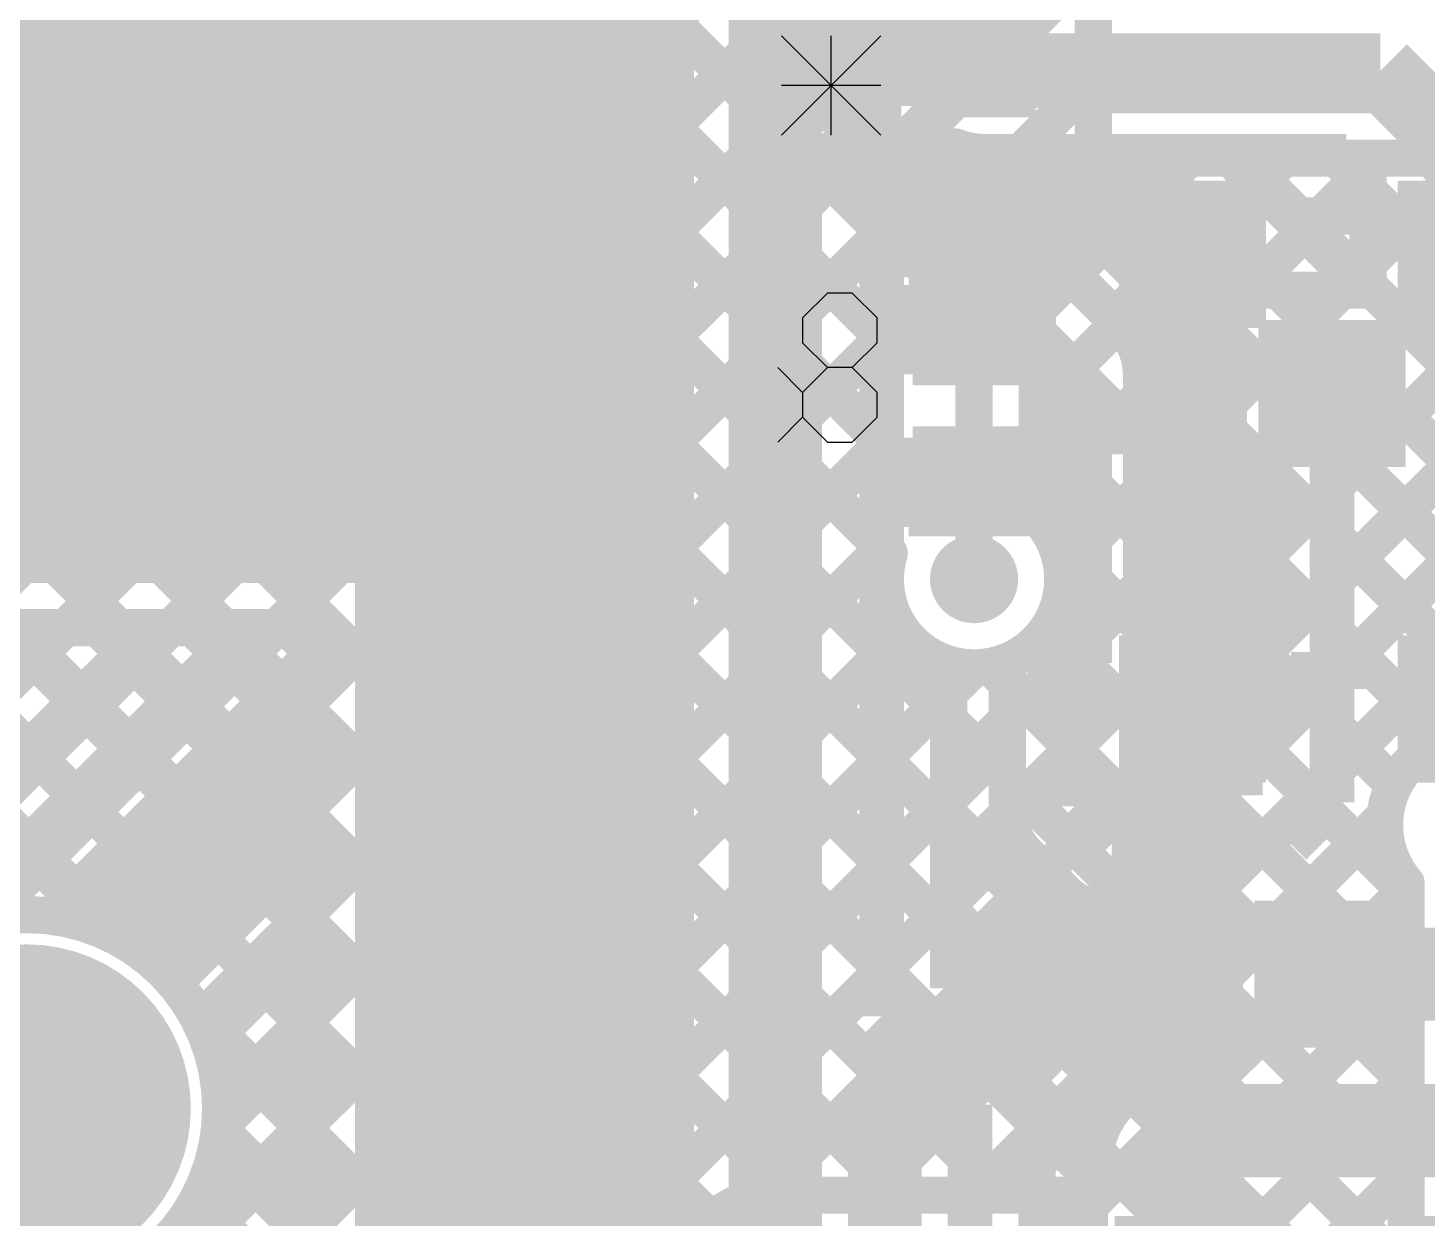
# Model space of a CAD drawing. Header units: millimetres. Extents: x 0.79 to 4.38, y 0.99 to 3.94.
# Drawn here: x 1.4253 to 1.8006, y 3.0305 to 3.35 of the extents above; entities that cross this region are included whole.
import ezdxf

# ---------------------------------------------------------------- set-up
doc = ezdxf.new("R2010")
doc.units = ezdxf.units.MM
doc.header["$MEASUREMENT"] = 0
for name, color, linetype in [('BottomLayer', 5, 'Continuous'), ('BottomOverlay', 54, 'Continuous'), ('BottomPaste', 16, 'Continuous'), ('BottomSolder', 6, 'Continuous'), ('MultiLayer', 9, 'Continuous'), ('PadHoleLayer', 156, 'Continuous'), ('TopLayer', 1, 'Continuous'), ('TopOverlay', 2, 'Continuous'), ('TopSolder', 216, 'Continuous'), ('ViaHoleLayer', 16, 'Continuous')]:
    doc.layers.add(name, color=color, linetype=linetype)

# ---------------------------------------------------------------- blocks, each defined once
blk = doc.blocks.new('T________B_____12_P___55')
at = {"layer": 'BottomLayer', "const_width": 0.04}
for points in [[(1.78, 0, 1), (1.82, 0, 1)], [(1.98, 0, 1), (2.02, 0, 1)]]:
    blk.add_lwpolyline(points, format="xyb", close=True, dxfattribs=at)
at = {"layer": 'BottomSolder', "const_width": 0.044}
for points in [[(1.778, 0, 1), (1.822, 0, 1)], [(1.978, 0, 1), (2.022, 0, 1)]]:
    blk.add_lwpolyline(points, format="xyb", close=True, dxfattribs=at)
at = {"layer": 'MultiLayer', "const_width": 0.04}
for points in [[(1.78, 0, 1), (1.82, 0, 1)], [(1.98, 0, 1), (2.02, 0, 1)]]:
    blk.add_lwpolyline(points, format="xyb", close=True, dxfattribs=at)
at = {"layer": 'PadHoleLayer', "const_width": 0.0275}
for points in [[(1.78625, 0, 1), (1.81375, 0, 1)], [(1.98625, 0, 1), (2.01375, 0, 1)]]:
    blk.add_lwpolyline(points, format="xyb", close=True, dxfattribs=at)
at = {"layer": 'TopLayer', "const_width": 0.04}
for points in [[(1.78, 0, 1), (1.82, 0, 1)], [(1.98, 0, 1), (2.02, 0, 1)]]:
    blk.add_lwpolyline(points, format="xyb", close=True, dxfattribs=at)
at = {"layer": 'TopOverlay', "const_width": 0.01}
blk.add_lwpolyline([(-0.105, -0.162), (2.325, -0.162)], dxfattribs=at)
at = {"layer": 'TopSolder', "const_width": 0.044}
for points in [[(1.778, 0, 1), (1.822, 0, 1)], [(1.978, 0, 1), (2.022, 0, 1)]]:
    blk.add_lwpolyline(points, format="xyb", close=True, dxfattribs=at)
blk = doc.blocks.new('R__0402_B_65')
at = {"layer": 'BottomLayer'}
for points in [[(-0.0275, 0.0125), (-0.0275, -0.0125), (-0.0095, 0.0125), (-0.0095, -0.0125)], [(0.0095, 0.0125), (0.0095, -0.0125), (0.0275, 0.0125), (0.0275, -0.0125)]]:
    blk.add_solid(points, dxfattribs=at)
at = {"layer": 'BottomOverlay', "const_width": 0.005}
for points in [[(-0.0325, 0.0175), (-0.0325, -0.0175)], [(-0.0325, 0.0175), (-0.0085, 0.0175)], [(0.0085, 0.0175), (0.0325, 0.0175)], [(0.0325, 0.0175), (0.0325, -0.0175)], [(-0.0325, -0.0175), (-0.0085, -0.0175)], [(0.0085, -0.0175), (0.0325, -0.0175)]]:
    blk.add_lwpolyline(points, dxfattribs=at)
at = {"layer": 'BottomPaste'}
for points in [[(-0.0275, 0.0125), (-0.0275, -0.0125), (-0.0095, 0.0125), (-0.0095, -0.0125)], [(0.0095, 0.0125), (0.0095, -0.0125), (0.0275, 0.0125), (0.0275, -0.0125)]]:
    blk.add_solid(points, dxfattribs=at)
at = {"layer": 'BottomSolder'}
for points in [[(-0.0315, 0.0165), (-0.0315, -0.0165), (-0.0055, 0.0165), (-0.0055, -0.0165)], [(0.0055, 0.0165), (0.0055, -0.0165), (0.0315, 0.0165), (0.0315, -0.0165)]]:
    blk.add_solid(points, dxfattribs=at)
blk = doc.blocks.new('SOT23_3_B_109')
at = {"layer": 'BottomLayer'}
for points in [[(-0.02166, 0.0580708), (-0.053156, 0.0580708), (-0.02166, 0.0265748), (-0.053156, 0.0265748)], [(0.0531431, 0.0580708), (0.0216471, 0.0580708), (0.0531431, 0.0265748), (0.0216471, 0.0265748)], [(0.0157416, -0.0265749), (-0.0157544, -0.0265749), (0.0157416, -0.0580709), (-0.0157544, -0.0580709)]]:
    blk.add_solid(points, dxfattribs=at)
at = {"layer": 'BottomOverlay'}
for points, const_width in [([(-0.0640851, 0.068, 1), (-0.0739277, 0.068, 1)], 0.0098425), ([(-0.0763883, 0.068, 1), (-0.0714671, 0.068, 1)], 0.0049212), ([(-0.0665457, 0.068, 1), (-0.0616245, 0.068, 1)], 0.0049212)]:
    blk.add_lwpolyline(points, format="xyb", close=True, dxfattribs=dict(at, const_width=const_width))
at = {"layer": 'BottomOverlay', "const_width": 0.01}
for points in [[(-0.0640064, 0.03), (-0.0640064, -0.032)], [(0.0109936, 0.032), (-0.0110064, 0.032)], [(0.0639936, 0.03), (0.0639936, -0.031)], [(0.0639936, -0.031), (0.0289936, -0.031)], [(-0.0290064, -0.032), (-0.0640064, -0.032)]]:
    blk.add_lwpolyline(points, dxfattribs=at)
at = {"layer": 'BottomPaste'}
for points in [[(-0.02166, 0.0580708), (-0.053156, 0.0580708), (-0.02166, 0.0265748), (-0.053156, 0.0265748)], [(0.0531431, 0.0580708), (0.0216471, 0.0580708), (0.0531431, 0.0265748), (0.0216471, 0.0265748)], [(0.0157416, -0.0265749), (-0.0157544, -0.0265749), (0.0157416, -0.0580709), (-0.0157544, -0.0580709)]]:
    blk.add_solid(points, dxfattribs=at)
at = {"layer": 'BottomSolder'}
for points in [[(-0.01766, 0.0620708), (-0.057156, 0.0620708), (-0.01766, 0.0225748), (-0.057156, 0.0225748)], [(0.0571431, 0.0620708), (0.0176471, 0.0620708), (0.0571431, 0.0225748), (0.0176471, 0.0225748)], [(0.0197416, -0.0225749), (-0.0197544, -0.0225749), (0.0197416, -0.0620709), (-0.0197544, -0.0620709)]]:
    blk.add_solid(points, dxfattribs=at)
blk = doc.blocks.new('SOT23_3_B_111')
at = {"layer": 'BottomLayer'}
for points in [[(-0.02166, 0.0580708), (-0.053156, 0.0580708), (-0.02166, 0.0265748), (-0.053156, 0.0265748)], [(0.0531431, 0.0580708), (0.0216471, 0.0580708), (0.0531431, 0.0265748), (0.0216471, 0.0265748)], [(0.0157416, -0.0265749), (-0.0157544, -0.0265749), (0.0157416, -0.0580709), (-0.0157544, -0.0580709)]]:
    blk.add_solid(points, dxfattribs=at)
at = {"layer": 'BottomOverlay'}
for points, const_width in [([(-0.0640851, 0.068, 1), (-0.0739277, 0.068, 1)], 0.0098425), ([(-0.0763883, 0.068, 1), (-0.0714671, 0.068, 1)], 0.0049212), ([(-0.0665457, 0.068, 1), (-0.0616245, 0.068, 1)], 0.0049212)]:
    blk.add_lwpolyline(points, format="xyb", close=True, dxfattribs=dict(at, const_width=const_width))
at = {"layer": 'BottomOverlay', "const_width": 0.01}
for points in [[(-0.0640064, 0.03), (-0.0640064, -0.032)], [(0.0109936, 0.032), (-0.0110064, 0.032)], [(0.0639936, 0.03), (0.0639936, -0.031)], [(0.0639936, -0.031), (0.0289936, -0.031)], [(-0.0290064, -0.032), (-0.0640064, -0.032)]]:
    blk.add_lwpolyline(points, dxfattribs=at)
at = {"layer": 'BottomPaste'}
for points in [[(-0.02166, 0.0580708), (-0.053156, 0.0580708), (-0.02166, 0.0265748), (-0.053156, 0.0265748)], [(0.0531431, 0.0580708), (0.0216471, 0.0580708), (0.0531431, 0.0265748), (0.0216471, 0.0265748)], [(0.0157416, -0.0265749), (-0.0157544, -0.0265749), (0.0157416, -0.0580709), (-0.0157544, -0.0580709)]]:
    blk.add_solid(points, dxfattribs=at)
at = {"layer": 'BottomSolder'}
for points in [[(-0.01766, 0.0620708), (-0.057156, 0.0620708), (-0.01766, 0.0225748), (-0.057156, 0.0225748)], [(0.0571431, 0.0620708), (0.0176471, 0.0620708), (0.0571431, 0.0225748), (0.0176471, 0.0225748)], [(0.0197416, -0.0225749), (-0.0197544, -0.0225749), (0.0197416, -0.0620709), (-0.0197544, -0.0620709)]]:
    blk.add_solid(points, dxfattribs=at)
blk = doc.blocks.new('SOT23_3_B_114')
at = {"layer": 'BottomLayer'}
for points in [[(-0.02166, 0.0580708), (-0.053156, 0.0580708), (-0.02166, 0.0265748), (-0.053156, 0.0265748)], [(0.0531431, 0.0580708), (0.0216471, 0.0580708), (0.0531431, 0.0265748), (0.0216471, 0.0265748)], [(0.0157416, -0.0265749), (-0.0157544, -0.0265749), (0.0157416, -0.0580709), (-0.0157544, -0.0580709)]]:
    blk.add_solid(points, dxfattribs=at)
at = {"layer": 'BottomOverlay'}
for points, const_width in [([(-0.0640851, 0.068, 1), (-0.0739277, 0.068, 1)], 0.0098425), ([(-0.0763883, 0.068, 1), (-0.0714671, 0.068, 1)], 0.0049212), ([(-0.0665457, 0.068, 1), (-0.0616245, 0.068, 1)], 0.0049212)]:
    blk.add_lwpolyline(points, format="xyb", close=True, dxfattribs=dict(at, const_width=const_width))
at = {"layer": 'BottomOverlay', "const_width": 0.01}
for points in [[(-0.0640064, 0.03), (-0.0640064, -0.032)], [(0.0109936, 0.032), (-0.0110064, 0.032)], [(0.0639936, 0.03), (0.0639936, -0.031)], [(0.0639936, -0.031), (0.0289936, -0.031)], [(-0.0290064, -0.032), (-0.0640064, -0.032)]]:
    blk.add_lwpolyline(points, dxfattribs=at)
at = {"layer": 'BottomPaste'}
for points in [[(-0.02166, 0.0580708), (-0.053156, 0.0580708), (-0.02166, 0.0265748), (-0.053156, 0.0265748)], [(0.0531431, 0.0580708), (0.0216471, 0.0580708), (0.0531431, 0.0265748), (0.0216471, 0.0265748)], [(0.0157416, -0.0265749), (-0.0157544, -0.0265749), (0.0157416, -0.0580709), (-0.0157544, -0.0580709)]]:
    blk.add_solid(points, dxfattribs=at)
at = {"layer": 'BottomSolder'}
for points in [[(-0.01766, 0.0620708), (-0.057156, 0.0620708), (-0.01766, 0.0225748), (-0.057156, 0.0225748)], [(0.0571431, 0.0620708), (0.0176471, 0.0620708), (0.0571431, 0.0225748), (0.0176471, 0.0225748)], [(0.0197416, -0.0225749), (-0.0197544, -0.0225749), (0.0197416, -0.0620709), (-0.0197544, -0.0620709)]]:
    blk.add_solid(points, dxfattribs=at)
blk = doc.blocks.new('R__0402_B_174')
at = {"layer": 'BottomLayer'}
for points in [[(-0.0275, 0.0125), (-0.0275, -0.0125), (-0.0095, 0.0125), (-0.0095, -0.0125)], [(0.0095, 0.0125), (0.0095, -0.0125), (0.0275, 0.0125), (0.0275, -0.0125)]]:
    blk.add_solid(points, dxfattribs=at)
at = {"layer": 'BottomOverlay', "const_width": 0.005}
for points in [[(-0.0085, 0.0175), (-0.0325, 0.0175)], [(-0.0325, -0.0175), (-0.0325, 0.0175)], [(0.0325, 0.0175), (0.0085, 0.0175)], [(0.0325, -0.0175), (0.0325, 0.0175)], [(-0.0085, -0.0175), (-0.0325, -0.0175)], [(0.0325, -0.0175), (0.0085, -0.0175)]]:
    blk.add_lwpolyline(points, dxfattribs=at)
at = {"layer": 'BottomPaste'}
for points in [[(-0.0275, 0.0125), (-0.0275, -0.0125), (-0.0095, 0.0125), (-0.0095, -0.0125)], [(0.0095, 0.0125), (0.0095, -0.0125), (0.0275, 0.0125), (0.0275, -0.0125)]]:
    blk.add_solid(points, dxfattribs=at)
at = {"layer": 'BottomSolder'}
for points in [[(-0.0315, 0.0165), (-0.0315, -0.0165), (-0.0055, 0.0165), (-0.0055, -0.0165)], [(0.0055, 0.0165), (0.0055, -0.0165), (0.0315, 0.0165), (0.0315, -0.0165)]]:
    blk.add_solid(points, dxfattribs=at)

msp = doc.modelspace()

# ---------------------------------------------------------------- linework, layer by layer
at = {"layer": 'BottomLayer'}
for points, const_width in [([(1.0339998, 2.9573322), (1.7946677, 3.7180001)], 0.01), ([(1.2034661, 3.7180001), (1.654588, 3.2668782)], 0.01), ([(1.2317504, 3.7180001), (1.6617505, 3.288)], 0.01), ([(1.2600347, 3.7180001), (1.654588, 3.3234468)], 0.01), ([(1.288319, 3.7180001), (1.654588, 3.3517311)], 0.01), ([(1.4162023, 3.3112504), (1.822952, 3.7180001)], 0.01), ([(1.4422808, 3.3090446), (1.8512363, 3.7180001)], 0.01), ([(1.4599886, 3.2984681), (1.8795206, 3.7180001)], 0.01), ([(1.4720171, 3.2822123), (1.9078049, 3.7180001)], 0.01), ([(1.2190021, 3.6741798), (1.654588, 3.2385939)], 0.01), ([(1.2244241, 3.6404735), (1.654588, 3.2103096)], 0.01), ([(1.2215683, 3.615045), (1.688, 3.1486133)], 0.01), ([(1.2143693, 3.5939597), (1.7330143, 3.0753147)], 0.01), ([(1.639, 3.3221771), (1.639, 3.585)], 0.025), ([(1.2040111, 3.5760336), (1.7182467, 3.061798)], 0.01), ([(1.1909545, 3.5608059), (1.4429607, 3.3087997)], 0.01), ([(1.0339998, 3.5480548), (1.6538657, 2.9281889)], 0.01), ([(1.0727838, 3.5375551), (1.6015098, 3.0088291)], 0.01), ([(1.0339998, 3.5197705), (1.4463597, 3.1074106)], 0.01), ([(1.4769883, 3.2588992), (1.654588, 3.4364989)], 0.01), ([(1.0339998, 2.7876264), (1.654588, 3.4082146)], 0.01), ([(1.0339998, 2.7593421), (1.654588, 3.3799303)], 0.01), ([(1.654588, 3.353), (1.654588, 3.36)], 0.01), ([(1.654588, 3.353), (1.654588, 3.36)], 0.01), ([(1.4136992, 3.1107572), (1.654588, 3.351646)], 0.01), ([(1.654588, 3.318), (1.654588, 3.353)], 0.01), ([(1.6820881, 3.3385), (1.6820881, 3.339)], 0.02), ([(1.6820881, 3.3385), (1.7880881, 3.3385)], 0.02), ([(1.7880881, 3.3385), (1.8124961, 3.314092)], 0.02), ([(1.639, 3.3221771), (1.6591771, 3.302)], 0.025), ([(1.4407756, 3.1095493), (1.654588, 3.3233617)], 0.01), ([(1.654588, 3.3234468), (1.6600348, 3.318)], 0.01), ([(1.4589223, 3.0994117), (1.6766845, 3.3171739)], 0.01), ([(1.654588, 3.318), (1.6741037, 3.318)], 0.01), ([(1.6600348, 3.318), (1.6900348, 3.288)], 0.01), ([(1.6757949, 3.288), (1.7042949, 3.3165)], 0.01), ([(1.6820881, 3.3165), (1.7789755, 3.3165)], 0.01), ([(1.6898191, 3.3165), (1.7473464, 3.2589727)], 0.01), ([(1.703588, 3.2875088), (1.7325792, 3.3165)], 0.01), ([(1.7164096, 3.2720461), (1.7608635, 3.3165)], 0.01), ([(1.7181034, 3.3165), (1.7550324, 3.279571)], 0.01), ([(1.7463877, 3.3165), (1.7833167, 3.279571)], 0.01), ([(1.774672, 3.3165), (1.784748, 3.306424)], 0.01), ([(1.7789755, 3.3165), (1.784748, 3.3107275)], 0.01), ([(1.6591771, 3.302), (1.679088, 3.302)], 0.025), ([(1.6820881, 3.302), (1.7248702, 3.302)], 0.025), ([(1.7248702, 3.302), (1.737693, 3.2891772)], 0.025), ([(1.7522188, 3.279571), (1.7840616, 3.3114138)], 0.01), ([(1.784748, 3.279571), (1.784748, 3.3107275)], 0.01), ([(1.737693, 3.202), (1.737693, 3.2891772)], 0.025), ([(1.654588, 3.288), (1.703588, 3.288)], 0.01), ([(1.654588, 3.251), (1.654588, 3.288)], 0.01), ([(1.703588, 3.2833224), (1.703588, 3.288)], 0.01), ([(1.7805031, 3.279571), (1.784748, 3.2838159)], 0.01), ([(1.7087516, 3.2797042), (1.7187042, 3.2697516)], 0.01), ([(1.7473464, 3.279571), (1.784748, 3.279571)], 0.01), ([(1.7473464, 3.2746986), (1.7522188, 3.279571)], 0.01), ([(1.7473464, 3.2240748), (1.7473464, 3.279571)], 0.01), ([(1.4737997, 3.2779607), (1.7112757, 3.0404847)], 0.01), ([(1.724, 3.2513522), (1.7473464, 3.2746986)], 0.01), ([(1.679088, 3.267), (1.696, 3.267)], 0.012), ([(1.696, 3.267), (1.706, 3.257)], 0.012), ([(1.471356, 3.0835611), (1.654588, 3.2667931)], 0.01), ([(1.706, 3.141), (1.706, 3.257)], 0.012), ([(1.724, 3.149), (1.724, 3.257)], 0.01), ([(1.724, 3.2540348), (1.7473464, 3.2306884)], 0.01), ([(1.7750945, 3.1420945), (1.7750945, 3.2518229)], 0.012), ([(1.654588, 3.246), (1.654588, 3.251)], 0.01), ([(1.654588, 3.246), (1.654588, 3.251)], 0.01), ([(1.4755733, 3.2479028), (1.686799, 3.0366771)], 0.01), ([(1.654588, 3.209), (1.654588, 3.246)], 0.01), ([(1.724, 3.2230679), (1.7473464, 3.2464143)], 0.01), ([(1.476992, 3.0609128), (1.654588, 3.2385088)], 0.01), ([(1.679088, 3.2027253), (1.679088, 3.23)], 0.01), ([(1.7473464, 3.2306884), (1.75396, 3.2240748)], 0.01), ([(1.4665106, 3.2286812), (1.6585147, 3.0366771)], 0.01), ([(1.724, 3.2257505), (1.7570945, 3.192656)], 0.01), ([(1.724, 3.1947836), (1.7532912, 3.2240748)], 0.01), ([(1.7473464, 3.2240748), (1.7570945, 3.2240748)], 0.01), ([(1.75396, 3.2240748), (1.7570945, 3.2209403)], 0.01), ([(1.7570945, 3.1495503), (1.7570945, 3.2240748)], 0.01), ([(1.4515931, 3.2153144), (1.6302304, 3.0366771)], 0.01), ([(1.0339998, 2.8159107), (1.4261008, 3.2080117)], 0.01), ([(1.0967244, 2.6523609), (1.654588, 3.2102245)], 0.01), ([(1.4303475, 3.2082757), (1.6087921, 3.0298311)], 0.01), ([(1.737693, 3.1671772), (1.737693, 3.202)], 0.025), ([(1.679088, 3.2027253), (1.679091, 3.2027223)], 0.01), ([(1.724, 3.1664993), (1.7570945, 3.1995938)], 0.01), ([(1.724, 3.1974662), (1.7570945, 3.1643717)], 0.01), ([(1.0339998, 2.561352), (1.6601797, 3.1875319)], 0.01), ([(1.4110167, 2.9100846), (1.6791211, 3.178189)], 0.01), ([(1.6857566, 3.179141), (1.688, 3.1768976)], 0.01), ([(1.688, 3.141), (1.688, 3.1799185)], 0.01), ([(1.734785, 3.149), (1.7570945, 3.1713095)], 0.01), ([(1.724, 3.1691819), (1.7441819, 3.149)], 0.01), ([(1.4392311, 2.9100147), (1.688, 3.1587836)], 0.01), ([(1.724, 3.149), (1.7565442, 3.149)], 0.01), ([(1.706, 3.141), (1.716, 3.131)], 0.012), ([(1.764, 3.131), (1.7750945, 3.1420945)], 0.012), ([(1.4578282, 2.9003275), (1.6900873, 3.1325866)], 0.01), ([(1.716, 3.131), (1.764, 3.131)], 0.012), ([(1.6932958, 3.1282484), (1.7032484, 3.1182958)], 0.01), ([(1.622199, 3.036414), (1.7036706, 3.1178856)], 0.01), ([(1.6507464, 3.0366771), (1.7270693, 3.113)], 0.01), ([(1.716, 3.113), (1.7462519, 3.113)], 0.01), ([(1.7236133, 3.113), (1.7462519, 3.0903614)], 0.01), ([(1.7462519, 3.0785), (1.7462519, 3.113)], 0.01), ([(1.6790219, 3.0366683), (1.7462519, 3.1038983)], 0.01), ([(1.774, 3.096), (1.852, 3.096)], 0.025), ([(1.4724106, 3.0813597), (1.6665932, 2.8871771)], 0.01), ([(1.7184752, 3.0620289), (1.7277468, 3.0713005)], 0.01), ([(1.7357757, 3.0446812), (1.7450945, 3.054)], 0.025), ([(1.7450945, 3.054), (1.849, 3.054)], 0.025), ([(1.7357757, 3.0121771), (1.7357757, 3.0446812)], 0.025), ([(1.4759386, 3.0495474), (1.6538657, 2.8716203)], 0.01), ([(1.7112757, 3.0391024), (1.7112757, 3.0446812)], 0.01), ([(1.62578, 3.0366771), (1.6783657, 3.0366771)], 0.01), ([(1.6809936, 3.0366771), (1.7088504, 3.0366771)], 0.01), ([(1.4673607, 3.029841), (1.6538657, 2.843336)], 0.01)]:
    msp.add_lwpolyline(points, dxfattribs=dict(at, const_width=const_width))
at = {"layer": 'BottomLayer', "const_width": 0.01}
for points in [[(1.6820881, 3.3165, -0.093119128866869), (1.6741037, 3.318)], [(1.6820881, 3.3165, -0.093119128866869), (1.6741037, 3.318)], [(1.703588, 3.2833224, -0.08825305280558769), (1.7087516, 3.2797042)], [(1.703588, 3.2833224, -0.08778397588172712), (1.7087279, 3.2797279)], [(1.7187042, 3.2697516, -0.1993962998916387), (1.724, 3.257)], [(1.7187279, 3.2697279, -0.198912367379658), (1.724, 3.257)], [(1.688, 3.1799185, -0.631371418224929), (1.6563322, 3.209)], [(1.6932721, 3.1282721, -0.198912367379658), (1.688, 3.141)], [(1.6932958, 3.1282484, -0.199396299891616), (1.688, 3.141)], [(1.716, 3.113, -0.1993962998916387), (1.7032484, 3.1182958)], [(1.716, 3.113, -0.198912367379658), (1.7032721, 3.1182721)], [(1.7277468, 3.0713005, -0.1992671402269536), (1.7450945, 3.0785)], [(1.7277704, 3.0713241, -0.198912367379658), (1.7450945, 3.0785)], [(1.7112757, 3.0446812, -0.1992671402269535), (1.7184752, 3.0620289)], [(1.7112757, 3.0446812, -0.198912367379658), (1.7184516, 3.0620053)], [(1.62578, 2.9876771, -0.9999999999999999), (1.62578, 3.0366771)]]:
    msp.add_lwpolyline(points, format="xyb", dxfattribs=at)
at = {"layer": 'BottomLayer'}
for points, const_width in [([(1.6716037, 3.318, 1), (1.6766037, 3.318, 1)], 0.005), ([(1.6716037, 3.318, 1), (1.6766037, 3.318, 1)], 0.005), ([(1.6795881, 3.3165, 1), (1.6845881, 3.3165, 1)], 0.005), ([(1.6795881, 3.3165, 1), (1.6845881, 3.3165, 1)], 0.005), ([(1.477, 3.26, 1), (1.373, 3.26, 1)], 0.01), ([(1.701088, 3.2833224, 1), (1.706088, 3.2833224, 1)], 0.005), ([(1.701088, 3.2833224, 1), (1.706088, 3.2833224, 1)], 0.005), ([(1.7062279, 3.2797279, 1), (1.7112279, 3.2797279, 1)], 0.005), ([(1.7062516, 3.2797042, 1), (1.7112516, 3.2797042, 1)], 0.005), ([(1.7162042, 3.2697516, 1), (1.7212042, 3.2697516, 1)], 0.005), ([(1.7162279, 3.2697279, 1), (1.7212279, 3.2697279, 1)], 0.005), ([(1.4745, 3.26, 1), (1.4795, 3.26, 1)], 0.005), ([(1.7215, 3.257, 1), (1.7265, 3.257, 1)], 0.005), ([(1.7215, 3.257, 1), (1.7265, 3.257, 1)], 0.005), ([(1.6538322, 3.209, 1), (1.6588322, 3.209, 1)], 0.005), ([(1.6731855, 3.202, 1), (1.6849965, 3.202, 1)], 0.011811), ([(1.7317875, 3.202, 1), (1.7435985, 3.202, 1)], 0.011811), ([(1.6855, 3.1799185, 1), (1.6905, 3.1799185, 1)], 0.005), ([(1.6855, 3.141, 1), (1.6905, 3.141, 1)], 0.005), ([(1.6855, 3.141, 1), (1.6905, 3.141, 1)], 0.005), ([(1.6907721, 3.1282721, 1), (1.6957721, 3.1282721, 1)], 0.005), ([(1.6907958, 3.1282484, 1), (1.6957958, 3.1282484, 1)], 0.005), ([(1.7007484, 3.1182958, 1), (1.7057484, 3.1182958, 1)], 0.005), ([(1.7007721, 3.1182721, 1), (1.7057721, 3.1182721, 1)], 0.005), ([(1.477, 3.06, 1), (1.373, 3.06, 1)], 0.01), ([(1.7135, 3.113, 1), (1.7185, 3.113, 1)], 0.005), ([(1.7135, 3.113, 1), (1.7185, 3.113, 1)], 0.005), ([(1.7425945, 3.0785, 1), (1.7475945, 3.0785, 1)], 0.005), ([(1.7425945, 3.0785, 1), (1.7475945, 3.0785, 1)], 0.005), ([(1.7252468, 3.0713005, 1), (1.7302468, 3.0713005, 1)], 0.005), ([(1.7252704, 3.0713241, 1), (1.7302704, 3.0713241, 1)], 0.005), ([(1.7159516, 3.0620053, 1), (1.7209516, 3.0620053, 1)], 0.005), ([(1.7159752, 3.0620289, 1), (1.7209752, 3.0620289, 1)], 0.005), ([(1.4745, 3.06, 1), (1.4795, 3.06, 1)], 0.005), ([(1.7087757, 3.0446812, 1), (1.7137757, 3.0446812, 1)], 0.005), ([(1.7087757, 3.0446812, 1), (1.7137757, 3.0446812, 1)], 0.005), ([(1.62328, 3.0366771, 1), (1.62828, 3.0366771, 1)], 0.005)]:
    msp.add_lwpolyline(points, format="xyb", close=True, dxfattribs=dict(at, const_width=const_width))
at = {"layer": 'BottomOverlay'}
for p, q in [((1.654088, 3.3478226), (1.62743, 3.3211645)), ((1.654088, 3.3211645), (1.62743, 3.3478226)), ((1.640759, 3.3211645), (1.640759, 3.3478226)), ((1.654088, 3.3344935), (1.62743, 3.3344935)), ((1.639759, 3.27881), (1.6330945, 3.2721455)), ((1.6464235, 3.27881), (1.639759, 3.27881)), ((1.653088, 3.2721455), (1.6464235, 3.27881)), ((1.6330945, 3.2721455), (1.6330945, 3.2654809)), ((1.653088, 3.2654809), (1.653088, 3.2721455)), ((1.6330945, 3.2654809), (1.639759, 3.2588164)), ((1.6464235, 3.2588164), (1.653088, 3.2654809)), ((1.62643, 3.2588164), (1.6330945, 3.2521519)), ((1.639759, 3.2588164), (1.6330945, 3.2521519)), ((1.6464235, 3.2588164), (1.639759, 3.2588164)), ((1.653088, 3.2521519), (1.6464235, 3.2588164)), ((1.6330945, 3.2521519), (1.6330945, 3.2454874)), ((1.653088, 3.2454874), (1.653088, 3.2521519)), ((1.62643, 3.2388229), (1.6330945, 3.2454874)), ((1.6330945, 3.2454874), (1.639759, 3.2388229)), ((1.6464235, 3.2388229), (1.653088, 3.2454874)), ((1.639759, 3.2388229), (1.6464235, 3.2388229))]:
    msp.add_line(p, q, dxfattribs=at)
at = {"layer": 'MultiLayer', "const_width": 0.011811}
for points in [[(1.6731855, 3.202, 1), (1.6849965, 3.202, 1)], [(1.7317875, 3.202, 1), (1.7435985, 3.202, 1)]]:
    msp.add_lwpolyline(points, format="xyb", close=True, dxfattribs=at)
at = {"layer": 'TopLayer'}
for points, const_width in [([(1.62578, 3.012), (1.62578, 3.44978)], 0.025), ([(1.65028, 3.3337358), (1.65028, 3.412)], 0.01), ([(1.65028, 3.3337358), (1.6992484, 3.3827042)], 0.01), ([(1.65428, 3.31228), (1.712, 3.37)], 0.012), ([(1.65028, 3.3645162), (1.6656702, 3.349126)], 0.01), ([(1.65028, 3.3390604), (1.6529423, 3.3363981)], 0.01), ([(1.679091, 3.304091), (1.707, 3.332)], 0.01), ([(1.707, 3.332), (1.942, 3.332)], 0.01), ([(1.65428, 3.08472), (1.65428, 3.31228)], 0.012), ([(1.67228, 3.1232606), (1.8640194, 3.315)], 0.01), ([(1.67228, 3.1487164), (1.8385636, 3.315)], 0.01), ([(1.67228, 3.0978048), (1.8894752, 3.315)], 0.01), ([(1.696091, 3.2970494), (1.7140416, 3.315)], 0.01), ([(1.696091, 3.2743506), (1.7367404, 3.315)], 0.01), ([(1.696091, 3.223439), (1.787652, 3.315)], 0.01), ([(1.696091, 3.2488948), (1.7621962, 3.315)], 0.01), ([(1.7027545, 3.2046467), (1.8131078, 3.315)], 0.01), ([(1.7140416, 3.315), (1.9, 3.315)], 0.01), ([(1.725252, 3.315), (1.928, 3.112252)], 0.01), ([(1.7507078, 3.315), (1.928, 3.1377078)], 0.01), ([(1.7761636, 3.315), (1.928, 3.1631636)], 0.01), ([(1.8016194, 3.315), (1.928, 3.1886194)], 0.01), ([(1.7069189, 3.3078773), (1.928, 3.0867962)], 0.01), ([(1.679091, 3.202), (1.679091, 3.304091)], 0.01), ([(1.6821934, 3.0822624), (1.9020806, 3.3021496)], 0.01), ([(1.6942107, 3.0688239), (1.9275364, 3.3021496)], 0.01), ([(1.696091, 3.2186722), (1.696091, 3.2970494)], 0.01), ([(1.696091, 3.2932494), (1.928, 3.0613404)], 0.01), ([(1.696091, 3.2677936), (1.8053395, 3.1585451)], 0.01), ([(1.696091, 3.2423378), (1.7917286, 3.1467002)], 0.01), ([(1.7004511, 3.2125219), (1.795, 3.117973)], 0.01), ([(1.737693, 2.8), (1.737693, 3.202)], 0.025), ([(1.0349999, 2.7914501), (1.4325498, 3.189)], 0.01), ([(1.0349999, 2.7659943), (1.4580056, 3.189)], 0.01), ([(1.248, 3.189), (1.501, 3.189)], 0.01), ([(1.3675918, 3.189), (1.4523903, 3.1042015)], 0.01), ([(1.3930476, 3.189), (1.501, 3.0810476)], 0.01), ([(1.4001267, 3.1056653), (1.4834614, 3.189)], 0.01), ([(1.4185034, 3.189), (1.501, 3.1065034)], 0.01), ([(1.4439592, 3.189), (1.501, 3.1319592)], 0.01), ([(1.469415, 3.189), (1.501, 3.157415)], 0.01), ([(1.4948708, 3.189), (1.501, 3.1828708)], 0.01), ([(1.501, 2.7572604), (1.501, 3.189)], 0.01), ([(1.6988316, 3.1886856), (1.795, 3.0925172)], 0.01), ([(1.4315083, 3.1115911), (1.501, 3.1810828)], 0.01), ([(1.67228, 3.0921758), (1.67228, 3.1791839)], 0.01), ([(1.67228, 3.1741722), (1.6764443, 3.1783365)], 0.01), ([(1.6834669, 3.1785945), (1.795, 3.0670614)], 0.01), ([(1.67228, 3.1643256), (1.795, 3.0416056)], 0.01), ([(1.4506223, 3.1052493), (1.501, 3.155627)], 0.01), ([(1.67228, 3.1388698), (1.795, 3.0161498)], 0.01), ([(1.696, 3.0451574), (1.789318, 3.1384754)], 0.01), ([(1.4645683, 3.0937395), (1.501, 3.1301712)], 0.01), ([(1.696, 3.0197016), (1.795, 3.1187016)], 0.01), ([(1.795, 2.3681148), (1.795, 3.1204127)], 0.01), ([(1.67228, 3.113414), (1.795, 2.990694)], 0.01), ([(1.4739187, 3.0776341), (1.501, 3.1047154)], 0.01), ([(1.67228, 3.0921758), (1.6907042, 3.0737516)], 0.01), ([(1.696, 2.9942458), (1.795, 3.0932458)], 0.01), ([(1.4692015, 3.0873903), (1.501, 3.0555918)], 0.01), ([(1.65428, 3.08472), (1.678, 3.061)], 0.012), ([(1.476761, 3.0550206), (1.501, 3.0792596)], 0.01), ([(1.696, 2.96879), (1.795, 3.06779)], 0.01), ([(1.65028, 3.0632642), (1.66, 3.0535442)], 0.01), ([(1.65028, 3.012), (1.65028, 3.0632642)], 0.01), ([(1.678, 2.8), (1.678, 3.061)], 0.012), ([(1.6956358, 3.0646024), (1.795, 2.9652382)], 0.01), ([(1.65028, 3.0590466), (1.66, 3.0493266)], 0.01), ([(1.696, 2.8155873), (1.696, 3.061)], 0.01), ([(1.2054182, 2.758222), (1.501, 3.0538038)], 0.01), ([(1.4767013, 3.0544347), (1.501, 3.030136)], 0.01), ([(1.65028, 3.050349), (1.6567376, 3.0568066)], 0.01), ([(1.66, 2.8155873), (1.66, 3.0535442)], 0.01), ([(1.696, 2.9433342), (1.795, 3.0423342)], 0.01), ([(1.696, 3.0387824), (1.795, 2.9397824)], 0.01), ([(1.4706258, 3.0350544), (1.501, 3.0046802)], 0.01), ([(1.65028, 3.0248932), (1.66, 3.0346132)], 0.01), ([(1.65028, 3.0335908), (1.66, 3.0238708)], 0.01), ([(1.230874, 2.758222), (1.501, 3.028348)], 0.01)]:
    msp.add_lwpolyline(points, dxfattribs=dict(at, const_width=const_width))
at = {"layer": 'TopLayer', "const_width": 0.01}
for points in [[(1.696091, 3.2186722, -0.1963839564194736), (1.702902, 3.202)], [(1.702902, 3.202, -0.5019709113992763), (1.67228, 3.1791839)], [(1.795, 3.1204127, -1.440034914920426), (1.836811, 3.136)], [(1.6907042, 3.0737516, -0.1993962998916159), (1.696, 3.061)], [(1.6907279, 3.0737279, -0.198912367379658), (1.696, 3.061)]]:
    msp.add_lwpolyline(points, format="xyb", dxfattribs=at)
at = {"layer": 'TopLayer'}
for points, const_width in [([(1.693591, 3.2186722, 1), (1.698591, 3.2186722, 1)], 0.005), ([(1.6731855, 3.202, 1), (1.6849965, 3.202, 1)], 0.011811), ([(1.7317875, 3.202, 1), (1.7435985, 3.202, 1)], 0.011811), ([(1.700402, 3.202, 1), (1.705402, 3.202, 1)], 0.005), ([(1.700402, 3.202, 1), (1.705402, 3.202, 1)], 0.005), ([(1.66978, 3.1791839, 1), (1.67478, 3.1791839, 1)], 0.005), ([(1.7925, 3.1204127, 1), (1.7975, 3.1204127, 1)], 0.005), ([(1.477, 3.06, 1), (1.373, 3.06, 1)], 0.01), ([(1.6882042, 3.0737516, 1), (1.6932042, 3.0737516, 1)], 0.005), ([(1.6882279, 3.0737279, 1), (1.6932279, 3.0737279, 1)], 0.005), ([(1.4745, 3.06, 1), (1.4795, 3.06, 1)], 0.005), ([(1.6935, 3.061, 1), (1.6985, 3.061, 1)], 0.005), ([(1.6935, 3.061, 1), (1.6985, 3.061, 1)], 0.005)]:
    msp.add_lwpolyline(points, format="xyb", close=True, dxfattribs=dict(at, const_width=const_width))
for points in [[(1.26, 3.201), (1.604, 3.201), (1.26, 3.402), (1.604, 3.402)], [(1.513, 1.02), (1.604, 1.02), (1.513, 3.398), (1.604, 3.398)]]:
    msp.add_solid(points, dxfattribs=at)
at = {"layer": 'ViaHoleLayer', "const_width": 0.0059055}
for points in [[(1.6761383, 3.202, 1), (1.6820437, 3.202, 1)], [(1.7347403, 3.202, 1), (1.7406457, 3.202, 1)]]:
    msp.add_lwpolyline(points, format="xyb", close=True, dxfattribs=at)

# ---------------------------------------------------------------- block references
for name, p, rotation in [('T________B_____12_P___55', (1.425, 1.26), 90), ('SOT23_3_B_111', (1.7750881, 3.3315), 180), ('R__0402_B_174', (1.679088, 3.3205), 270), ('R__0402_B_65', (1.679088, 3.2485), 90), ('SOT23_3_B_109', (1.7750881, 3.2095), 180), ('SOT23_3_B_114', (1.7739936, 3.0536771), 180)]:
    msp.add_blockref(name, p, dxfattribs=dict(rotation=rotation))

doc.saveas('drawing.dxf')
